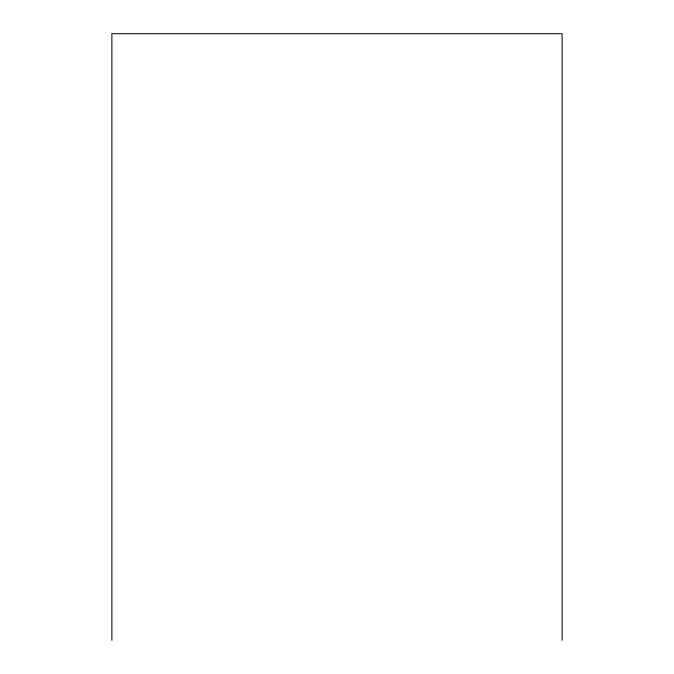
<?xml version="1.0" encoding="UTF-8"?>
<svg xmlns="http://www.w3.org/2000/svg" width="674" height="674" viewBox="0 0 674 674"><rect width="100%" height="100%" fill="white"/><g stroke="black" fill="none" stroke-linecap="round" stroke-linejoin="round"><path stroke-width="1.01" d="M562.116 640.3L562.116 33.7L111.884 33.7L111.884 640.3"/></g></svg>
